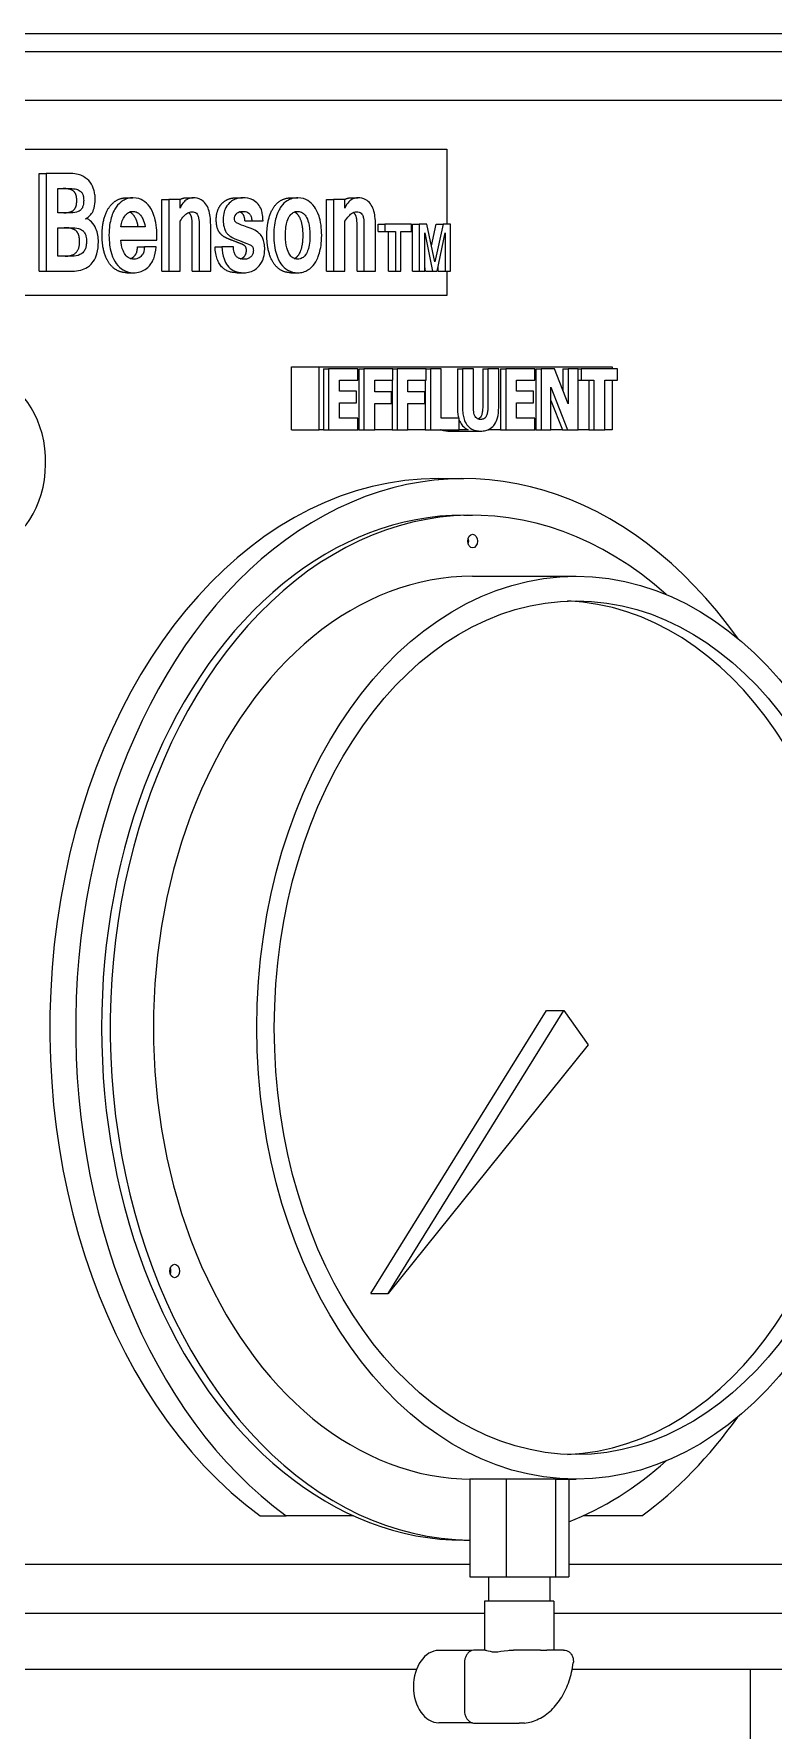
# Model space of a CAD drawing. Header units: inches. Extents: x 20 to 536, y 8 to 344.
# Drawn here: x 133.36 to 137.15, y 122.85 to 131.54 of the extents above; entities that cross this region are included whole.
import ezdxf

# ---------------------------------------------------------------- set-up
doc = ezdxf.new("R2010")
doc.units = ezdxf.units.IN
doc.header["$LTSCALE"] = 16
doc.header["$MEASUREMENT"] = 0
doc.layers.add('Visible (ANSI)', color=7, linetype='Continuous', lineweight=50)

msp = doc.modelspace()

# ---------------------------------------------------------------- linework, layer by layer
at = {"layer": 'Visible (ANSI)', "linetype": 'Continuous', "lineweight": 18}
for p, q in [((137.546191, 131.53516), (128.495224, 131.53516)), ((128.449262, 131.44516), (137.995203, 131.44516)), ((129.045883, 131.195125), (137.398582, 131.195125)), ((130.96833, 130.945125), (135.476135, 130.945125)), ((135.476135, 130.945125), (135.476135, 130.560125)), ((133.388305, 130.320125), (133.388305, 130.820125)), ((133.388305, 130.820125), (133.42366, 130.820125)), ((133.42366, 130.820125), (133.42366, 130.320125)), ((133.551412, 130.820125), (133.42366, 130.820125)), ((133.483421, 130.743202), (133.547118, 130.743202)), ((133.483421, 130.619214), (133.483421, 130.743202)), ((133.833672, 130.695631), (133.869028, 130.695631)), ((134.017096, 130.320125), (134.017096, 130.687534)), ((134.017096, 130.687534), (134.052451, 130.687534)), ((134.11078, 130.687534), (134.052451, 130.687534)), ((134.052451, 130.687534), (134.052451, 130.320125)), ((134.11078, 130.643506), (134.11078, 130.687534)), ((134.141269, 130.695631), (134.176624, 130.695631)), ((134.394472, 130.695631), (134.429827, 130.695631)), ((134.677735, 130.695631), (134.71309, 130.695631)), ((134.861158, 130.687534), (134.896513, 130.687534)), ((134.861158, 130.320125), (134.861158, 130.687534)), ((134.954842, 130.687534), (134.896513, 130.687534)), ((134.896513, 130.687534), (134.896513, 130.320125)), ((134.954842, 130.643506), (134.954842, 130.687534)), ((134.985331, 130.695631), (135.020686, 130.695631)), ((133.551054, 130.619214), (133.483421, 130.619214)), ((133.626601, 130.58887), (133.627516, 130.58887)), ((134.11078, 130.320125), (134.11078, 130.575692)), ((134.442424, 130.578223), (134.477779, 130.578223)), ((134.477779, 130.578223), (134.535392, 130.578223)), ((134.954842, 130.320125), (134.954842, 130.575692)), ((133.483421, 130.542797), (133.551412, 130.542797)), ((133.483421, 130.397048), (133.483421, 130.542797)), ((133.930935, 130.547858), (133.80712, 130.547858)), ((133.991769, 130.478526), (133.991769, 130.503324)), ((134.173117, 130.320125), (134.173117, 130.554437)), ((134.208472, 130.554437), (134.208472, 130.320125)), ((134.267159, 130.320125), (134.267159, 130.556967)), ((135.017179, 130.320125), (135.017179, 130.554437)), ((135.052535, 130.554437), (135.052535, 130.320125)), ((135.111222, 130.320125), (135.111222, 130.556967)), ((135.124352, 130.560125), (135.159708, 130.560125)), ((135.124352, 130.523202), (135.124352, 130.560125)), ((135.124352, 130.523202), (135.159708, 130.523202)), ((135.295919, 130.560125), (135.159708, 130.560125)), ((135.159708, 130.560125), (135.159708, 130.523202)), ((135.159708, 130.523202), (135.213299, 130.523202)), ((135.177943, 130.320125), (135.177943, 130.523202)), ((135.213299, 130.523202), (135.213299, 130.320125)), ((135.241984, 130.523202), (135.295919, 130.523202)), ((135.241984, 130.320125), (135.241984, 130.523202)), ((135.295919, 130.523202), (135.295919, 130.560125)), ((135.30059, 130.560125), (135.335945, 130.560125)), ((135.30059, 130.320125), (135.30059, 130.560125)), ((135.374421, 130.560125), (135.335945, 130.560125)), ((135.335945, 130.560125), (135.335945, 130.320125)), ((135.363428, 130.515915), (135.403621, 130.320125)), ((135.363428, 130.320125), (135.363428, 130.515915)), ((135.415817, 130.368223), (135.374421, 130.560125)), ((135.398285, 130.449498), (135.422544, 130.560125)), ((135.4579, 130.560125), (135.415817, 130.368223)), ((135.422544, 130.560125), (135.4579, 130.560125)), ((135.428184, 130.320125), (135.468549, 130.515915)), ((135.496204, 130.560125), (135.4579, 130.560125)), ((135.468549, 130.515915), (135.468549, 130.320125)), ((135.496204, 130.320125), (135.496204, 130.560125)), ((133.806404, 130.478526), (133.991769, 130.478526)), ((133.892002, 130.444619), (133.927357, 130.444619)), ((133.987117, 130.444619), (133.927357, 130.444619)), ((134.289623, 130.444619), (134.324978, 130.444619)), ((134.383307, 130.444619), (134.324978, 130.444619)), ((133.388305, 130.320125), (133.42366, 130.320125)), ((133.42366, 130.320125), (133.557853, 130.320125)), ((133.557853, 130.397048), (133.483421, 130.397048)), ((134.017096, 130.320125), (134.052451, 130.320125)), ((134.052451, 130.320125), (134.11078, 130.320125)), ((134.173117, 130.320125), (134.208472, 130.320125)), ((134.208472, 130.320125), (134.267159, 130.320125)), ((134.861158, 130.320125), (134.896513, 130.320125)), ((134.896513, 130.320125), (134.954842, 130.320125)), ((135.017179, 130.320125), (135.052535, 130.320125)), ((135.052535, 130.320125), (135.111222, 130.320125)), ((135.177943, 130.320125), (135.213299, 130.320125)), ((135.213299, 130.320125), (135.241984, 130.320125)), ((135.30059, 130.320125), (135.335945, 130.320125)), ((135.335945, 130.320125), (135.363428, 130.320125)), ((135.368266, 130.320125), (135.363428, 130.343693)), ((135.368266, 130.320125), (135.403621, 130.320125)), ((135.403621, 130.320125), (135.428184, 130.320125)), ((135.433194, 130.320125), (135.433194, 130.344425)), ((135.433194, 130.320125), (135.468549, 130.320125)), ((135.468549, 130.320125), (135.496204, 130.320125)), ((135.476135, 130.320125), (135.476135, 130.195125)), ((133.837967, 130.312028), (133.873322, 130.312028)), ((134.402345, 130.312028), (134.4377, 130.312028)), ((134.677735, 130.312028), (134.71309, 130.312028)), ((135.476135, 130.195125), (131.755217, 130.195125)), ((134.680616, 129.830125), (134.822037, 129.830125)), ((134.680616, 129.507625), (134.680616, 129.830125)), ((134.822037, 129.830125), (136.324639, 129.830125)), ((134.822037, 129.507625), (134.822037, 129.830125)), ((134.844994, 129.820625), (134.844994, 129.507625)), ((134.844994, 129.820625), (134.871511, 129.820625)), ((135.021093, 129.820625), (134.871511, 129.820625)), ((134.871511, 129.820625), (134.871511, 129.507625)), ((135.021093, 129.761018), (135.021093, 129.820625)), ((135.025702, 129.820625), (135.025702, 129.507625)), ((135.025702, 129.820625), (135.052219, 129.820625)), ((135.200366, 129.820625), (135.052219, 129.820625)), ((135.052219, 129.820625), (135.052219, 129.507625)), ((135.200366, 129.820625), (135.222524, 129.820625)), ((135.200366, 129.761018), (135.200366, 129.820625)), ((135.370672, 129.820625), (135.222524, 129.820625)), ((135.222524, 129.820625), (135.222524, 129.507625)), ((135.370672, 129.761018), (135.370672, 129.820625)), ((135.370672, 129.820625), (135.39283, 129.820625)), ((135.44843, 129.820625), (135.39283, 129.820625)), ((135.39283, 129.820625), (135.39283, 129.507625)), ((135.44843, 129.567232), (135.44843, 129.820625)), ((135.5307, 129.820625), (135.5307, 129.620752)), ((135.5307, 129.820625), (135.557216, 129.820625)), ((135.612817, 129.820625), (135.557216, 129.820625)), ((135.557216, 129.820625), (135.557216, 129.620752)), ((135.612817, 129.625317), (135.612817, 129.820625)), ((135.660553, 129.820625), (135.660553, 129.625317)), ((135.660553, 129.820625), (135.68707, 129.820625)), ((135.74267, 129.820625), (135.68707, 129.820625)), ((135.68707, 129.820625), (135.68707, 129.625317)), ((135.74267, 129.621005), (135.74267, 129.820625)), ((135.752301, 129.820625), (135.752301, 129.507625)), ((135.752301, 129.820625), (135.778818, 129.820625)), ((135.9284, 129.820625), (135.778818, 129.820625)), ((135.778818, 129.820625), (135.778818, 129.507625)), ((135.9284, 129.761018), (135.9284, 129.820625)), ((135.933009, 129.820625), (135.933009, 129.507625)), ((135.933009, 129.820625), (135.959526, 129.820625)), ((136.027681, 129.820625), (135.959526, 129.820625)), ((135.959526, 129.820625), (135.959526, 129.507625)), ((136.098347, 129.641297), (136.027681, 129.820625)), ((136.07183, 129.820625), (136.07183, 129.708588)), ((136.07183, 129.820625), (136.098347, 129.820625)), ((136.149104, 129.820625), (136.098347, 129.820625)), ((136.098347, 129.820625), (136.098347, 129.641297)), ((136.149104, 129.507625), (136.149104, 129.820625)), ((136.149104, 129.820625), (136.164626, 129.820625)), ((136.351155, 129.820625), (136.164626, 129.820625)), ((136.164626, 129.820625), (136.164626, 129.761018)), ((136.324639, 129.830125), (136.324639, 129.820625)), ((136.351155, 129.761018), (136.351155, 129.820625)), ((134.926752, 129.705977), (134.926752, 129.761018)), ((134.926752, 129.761018), (135.021093, 129.761018)), ((135.01374, 129.705977), (134.926752, 129.705977)), ((135.01374, 129.64637), (135.01374, 129.705977)), ((135.10746, 129.701919), (135.10746, 129.761018)), ((135.10746, 129.761018), (135.200366, 129.761018)), ((135.196008, 129.761018), (135.196008, 129.507625)), ((135.277766, 129.761018), (135.370672, 129.761018)), ((135.277766, 129.701919), (135.277766, 129.761018)), ((135.366313, 129.761018), (135.366313, 129.507625)), ((135.834059, 129.705977), (135.834059, 129.761018)), ((135.834059, 129.761018), (135.9284, 129.761018)), ((135.921046, 129.705977), (135.834059, 129.705977)), ((135.921046, 129.64637), (135.921046, 129.705977)), ((136.010283, 129.507625), (136.010283, 129.725762)), ((136.010283, 129.725762), (136.095656, 129.507625)), ((136.149104, 129.761018), (136.164626, 129.761018)), ((136.164626, 129.761018), (136.230091, 129.761018)), ((136.203574, 129.761018), (136.203574, 129.507625)), ((136.230091, 129.761018), (136.230091, 129.507625)), ((136.285691, 129.507625), (136.285691, 129.761018)), ((136.285691, 129.761018), (136.351155, 129.761018)), ((136.324639, 129.761018), (136.324639, 129.507625)), ((134.926752, 129.567232), (134.926752, 129.64637)), ((134.926752, 129.64637), (135.01374, 129.64637)), ((135.193013, 129.701919), (135.10746, 129.701919)), ((135.10746, 129.507625), (135.10746, 129.642312)), ((135.10746, 129.642312), (135.193013, 129.642312)), ((135.193013, 129.642312), (135.193013, 129.701919)), ((135.363318, 129.701919), (135.277766, 129.701919)), ((135.277766, 129.507625), (135.277766, 129.642312)), ((135.277766, 129.642312), (135.363318, 129.642312)), ((135.363318, 129.642312), (135.363318, 129.701919)), ((135.834059, 129.64637), (135.921046, 129.64637)), ((135.834059, 129.567232), (135.834059, 129.64637)), ((136.010283, 129.658009), (136.06914, 129.507625)), ((135.021093, 129.567232), (134.926752, 129.567232)), ((135.021093, 129.507625), (135.021093, 129.567232)), ((135.540439, 129.567232), (135.44843, 129.567232)), ((135.540439, 129.507625), (135.540439, 129.567232)), ((135.9284, 129.567232), (135.834059, 129.567232)), ((135.9284, 129.507625), (135.9284, 129.567232)), ((134.680616, 129.507625), (134.822037, 129.507625)), ((134.844994, 129.507625), (134.822037, 129.507625)), ((134.844994, 129.507625), (134.871511, 129.507625)), ((134.871511, 129.507625), (135.021093, 129.507625)), ((135.025702, 129.507625), (135.021093, 129.507625)), ((135.025702, 129.507625), (135.052219, 129.507625)), ((135.052219, 129.507625), (135.10746, 129.507625)), ((135.196008, 129.507625), (135.10746, 129.507625)), ((135.196008, 129.507625), (135.222524, 129.507625)), ((135.222524, 129.507625), (135.277766, 129.507625)), ((135.366313, 129.507625), (135.277766, 129.507625)), ((135.366313, 129.507625), (135.39283, 129.507625)), ((135.39283, 129.507625), (135.540439, 129.507625)), ((135.482005, 129.501031), (135.649943, 129.501031)), ((135.58632, 129.507625), (135.540439, 129.507625)), ((135.752301, 129.507625), (135.687472, 129.507625)), ((135.752301, 129.507625), (135.778818, 129.507625)), ((135.778818, 129.507625), (135.9284, 129.507625)), ((135.933009, 129.507625), (135.9284, 129.507625)), ((135.933009, 129.507625), (135.959526, 129.507625)), ((135.959526, 129.507625), (136.010283, 129.507625)), ((136.06914, 129.507625), (136.010283, 129.507625)), ((136.06914, 129.507625), (136.095656, 129.507625)), ((136.095656, 129.507625), (136.149104, 129.507625)), ((136.203574, 129.507625), (136.149104, 129.507625)), ((136.203574, 129.507625), (136.230091, 129.507625)), ((136.230091, 129.507625), (136.285691, 129.507625)), ((136.324639, 129.507625), (136.285691, 129.507625)), ((135.431917, 129.257625), (135.564499, 129.257625)), ((135.564499, 129.070125), (135.608693, 129.070125)), ((135.608693, 128.757625), (136.139023, 128.757625)), ((135.08809, 125.083881), (135.988135, 126.533514)), ((135.176478, 125.083881), (136.076523, 126.533514)), ((135.988135, 126.533514), (136.076523, 126.533514)), ((136.076523, 126.533514), (136.201523, 126.356737)), ((136.201523, 126.356737), (135.176478, 125.083881)), ((135.08809, 125.083881), (135.176478, 125.083881)), ((135.780264, 124.132625), (135.594838, 124.132625)), ((135.594838, 124.132625), (135.594838, 123.632625)), ((136.03356, 124.132625), (135.780264, 124.132625)), ((135.780264, 124.132625), (135.780264, 123.632625)), ((136.03356, 124.132625), (136.03356, 123.632625)), ((136.03356, 124.132625), (136.139023, 124.132625)), ((136.10143, 124.132625), (136.10143, 123.632625)), ((134.520734, 123.945196), (134.653317, 123.945196)), ((134.998383, 123.945196), (134.653317, 123.945196)), ((136.475682, 123.945196), (136.17481, 123.945196)), ((135.564499, 123.820125), (135.594838, 123.820125)), ((135.594838, 123.695196), (131.416897, 123.695196)), ((135.594838, 123.632625), (135.780264, 123.632625)), ((135.691154, 123.632625), (135.691154, 123.507625)), ((135.780264, 123.632625), (136.03356, 123.632625)), ((136.005115, 123.632625), (136.005115, 123.507625)), ((136.03356, 123.632625), (136.10143, 123.632625)), ((137.398582, 123.695196), (136.10143, 123.695196)), ((136.025633, 123.507625), (135.670635, 123.507625)), ((135.670635, 123.507625), (135.670635, 123.257625)), ((136.025633, 123.507625), (136.025633, 123.257625)), ((135.670635, 123.44516), (131.3411, 123.44516)), ((137.995203, 123.44516), (136.025633, 123.44516)), ((135.60622, 123.255385), (135.436434, 123.255385)), ((135.56749, 123.195125), (135.56749, 122.945125)), ((135.673134, 123.257625), (135.620471, 123.257625)), ((135.870191, 123.257625), (135.818452, 123.257625)), ((135.955855, 123.257625), (135.870191, 123.257625)), ((136.074873, 123.257625), (135.989209, 123.257625)), ((131.434911, 123.16016), (135.321946, 123.16016)), ((136.119444, 123.16016), (137.546191, 123.16016)), ((137.032831, 120.53516), (137.032831, 123.16016)), ((135.60622, 122.884866), (135.436434, 122.884866)), ((135.620471, 122.882625), (135.627163, 122.882625)), ((135.627163, 122.882625), (135.848056, 122.882625))]:
    msp.add_line(p, q, dxfattribs=at)
for centre, major_axis, start_param, end_param in [((133.118194, 129.339734), (0, 0.42942), 3.2341876, 6.15298238), ((135.564499, 126.445125), (0, 2.8125), 5.50058137, 8.94884126), ((135.431917, 126.445125), (0, 2.8125), 0, 2.66565596), ((135.608693, 126.445125), (0, -2.625), 2.57741366, 6.2757207), ((135.564499, 126.445125), (0, -2.625), 3.14159265, 6.28318531), ((135.564499, 128.937522), (0, 0.035), 4.24524287, 5.17953509), ((135.608693, 126.445125), (0, -2.3125), 3.14159265, 6.28318531), ((136.050635, 126.445125), (0, -2.186419), 0.02858945, 3.1130032), ((134.038224, 125.198927), (0, 0.035), 4.24524287, 5.17953509), ((135.564499, 126.445125), (0, -2.8125), 0.4759367, 0.78260393), ((135.608693, 126.445125), (0, -2.625), 0.26868215, 0.56417899), ((135.436434, 123.070125), (0, 0.18526), 0, 3.14159265)]:
    msp.add_ellipse(centre, major_axis=major_axis, ratio=0.70710678, start_param=start_param, end_param=end_param, dxfattribs=at)
for centre, major_axis in [((135.608693, 128.937522), (0, -0.035)), ((136.139023, 126.445125), (0, 2.3125)), ((136.139023, 126.445125), (0, 2.186419)), ((134.082418, 125.198927), (0, -0.035))]:
    msp.add_ellipse(centre, major_axis=major_axis, ratio=0.70710678, dxfattribs=at)
for points, degree, knots in [([(133.675585, 130.687534), (133.675585, 130.696208), (133.675027, 130.704831), (133.672626, 130.72151), (133.670855, 130.729423), (133.665067, 130.747847), (133.659306, 130.761879), (133.640431, 130.787096), (133.629045, 130.797397), (133.599828, 130.813364), (133.579297, 130.820125), (133.551412, 130.820125)], 3, [-1.37022204, -1.37022204, -1.37022204, -1.37022204, -1.13367687, -1.13367687, -0.90603204, -0.90603204, -0.58386018, -0.58386018, -0.30050429, -0.30050429, 0, 0, 0, 0]), ([(133.547118, 130.743202), (133.557811, 130.743202), (133.569822, 130.742338), (133.585526, 130.737766), (133.592611, 130.735153), (133.603347, 130.726987), (133.60639, 130.723178), (133.61155, 130.714939), (133.61313, 130.710185), (133.615953, 130.698399), (133.61654, 130.689948), (133.61654, 130.681967)], 3, [-0.217883978, -0.217883978, -0.217883978, -0.217883978, -0.151492323, -0.151492323, -0.118749394, -0.118749394, -0.094641913, -0.094641913, -0.060812242, -0.060812242, 0, 0, 0, 0]), ([(133.61654, 130.681967), (133.61654, 130.675874), (133.616176, 130.669687), (133.614431, 130.658544), (133.613184, 130.653512), (133.609335, 130.643717), (133.606706, 130.639298), (133.600726, 130.632598), (133.596394, 130.628764), (133.578049, 130.620731), (133.564375, 130.619214), (133.551054, 130.619214)], 3, [-0.570946972, -0.570946972, -0.570946972, -0.570946972, -0.453612383, -0.453612383, -0.351244571, -0.351244571, -0.237936486, -0.237936486, -0.143553355, -0.143553355, 0, 0, 0, 0]), ([(133.62656, 130.58885), (133.632482, 130.591723), (133.638247, 130.59534), (133.648515, 130.604061), (133.653035, 130.608965), (133.662769, 130.622995), (133.667107, 130.632547), (133.674096, 130.657301), (133.675585, 130.672461), (133.675585, 130.687534)], 3, [-0.332004447, -0.332004447, -0.332004447, -0.332004447, -0.264558277, -0.264558277, -0.202993513, -0.202993513, -0.114860808, -0.114860808, 0, 0, 0, 0]), ([(133.869028, 130.695631), (133.860185, 130.695631), (133.851392, 130.694519), (133.833294, 130.689449), (133.825323, 130.685647), (133.804954, 130.673247), (133.792926, 130.661934), (133.77425, 130.635265), (133.764837, 130.61802), (133.751284, 130.570795), (133.746286, 130.542464), (133.746286, 130.50383)], 3, [-1.49193162, -1.49193162, -1.49193162, -1.49193162, -1.29030138, -1.29030138, -1.0712515, -1.0712515, -0.64119148, -0.64119148, -0.29439022, -0.29439022, 0, 0, 0, 0]), ([(133.991769, 130.503324), (133.991769, 130.5208), (133.990755, 130.538329), (133.985515, 130.575877), (133.98144, 130.590766), (133.971293, 130.622516), (133.962792, 130.638208), (133.944684, 130.663847), (133.933038, 130.674594), (133.908461, 130.688884), (133.891965, 130.695631), (133.869028, 130.695631)], 3, [-0.953742878, -0.953742878, -0.953742878, -0.953742878, -0.864238922, -0.864238922, -0.757751945, -0.757751945, -0.52950742, -0.52950742, -0.247180323, -0.247180323, 0, 0, 0, 0]), ([(134.176624, 130.695631), (134.168115, 130.695631), (134.159636, 130.694171), (134.14393, 130.687349), (134.136955, 130.682395), (134.122479, 130.666968), (134.11598, 130.655923), (134.11078, 130.643506)], 3, [-0.286997863, -0.286997863, -0.286997863, -0.286997863, -0.195305384, -0.195305384, -0.109970073, -0.109970073, 0, 0, 0, 0]), ([(134.267159, 130.556967), (134.267159, 130.571288), (134.266435, 130.585902), (134.262954, 130.612035), (134.260472, 130.623942), (134.25294, 130.646445), (134.247913, 130.656705), (134.234553, 130.67463), (134.226529, 130.681427), (134.204722, 130.693201), (134.190464, 130.695631), (134.176624, 130.695631)], 3, [-0.549838036, -0.549838036, -0.549838036, -0.549838036, -0.440760651, -0.440760651, -0.347374274, -0.347374274, -0.251258835, -0.251258835, -0.149149172, -0.149149172, 0, 0, 0, 0]), ([(134.429827, 130.695631), (134.419755, 130.695631), (134.409685, 130.694298), (134.388624, 130.687615), (134.379966, 130.682467), (134.367282, 130.673553), (134.358321, 130.665998), (134.343068, 130.64341), (134.338829, 130.632503), (134.332683, 130.611618), (134.331061, 130.598657), (134.331061, 130.585308)], 3, [-0.380184833, -0.380184833, -0.380184833, -0.380184833, -0.319898495, -0.319898495, -0.251008997, -0.251008997, -0.172372504, -0.172372504, -0.101722902, -0.101722902, 0, 0, 0, 0]), ([(134.535392, 130.578223), (134.535209, 130.588249), (134.534459, 130.598321), (134.531524, 130.616938), (134.529491, 130.625512), (134.522696, 130.644957), (134.517368, 130.65481), (134.502554, 130.673069), (134.493035, 130.680088), (134.466219, 130.693081), (134.447429, 130.695631), (134.429827, 130.695631)], 3, [-0.545887419, -0.545887419, -0.545887419, -0.545887419, -0.469637173, -0.469637173, -0.400904814, -0.400904814, -0.30477701, -0.30477701, -0.189676686, -0.189676686, 0, 0, 0, 0]), ([(134.71309, 130.695631), (134.70369, 130.695631), (134.694315, 130.694505), (134.674777, 130.689156), (134.666349, 130.685058), (134.64738, 130.673499), (134.636411, 130.663096), (134.618662, 130.637587), (134.609229, 130.620059), (134.595735, 130.573307), (134.590348, 130.544597), (134.590348, 130.50383)], 3, [-1.56801299, -1.56801299, -1.56801299, -1.56801299, -1.35973826, -1.35973826, -1.12707481, -1.12707481, -0.69333235, -0.69333235, -0.31064426, -0.31064426, 0, 0, 0, 0]), ([(134.835832, 130.50383), (134.835832, 130.521268), (134.834821, 130.538774), (134.829613, 130.575945), (134.825589, 130.590692), (134.814478, 130.625262), (134.80521, 130.640536), (134.788747, 130.663847), (134.7771, 130.674594), (134.752523, 130.688884), (134.736027, 130.695631), (134.71309, 130.695631)], 3, [-0.854658685, -0.854658685, -0.854658685, -0.854658685, -0.788718433, -0.788718433, -0.711388555, -0.711388555, -0.52950742, -0.52950742, -0.247180323, -0.247180323, 0, 0, 0, 0]), ([(135.020686, 130.695631), (135.012178, 130.695631), (135.003698, 130.694171), (134.987992, 130.687349), (134.981017, 130.682395), (134.966541, 130.666968), (134.960042, 130.655923), (134.954842, 130.643506)], 3, [-0.286997863, -0.286997863, -0.286997863, -0.286997863, -0.195305384, -0.195305384, -0.109970073, -0.109970073, 0, 0, 0, 0]), ([(135.111222, 130.556967), (135.111222, 130.571288), (135.110497, 130.585902), (135.107016, 130.612035), (135.104534, 130.623942), (135.097002, 130.646445), (135.091975, 130.656705), (135.078615, 130.67463), (135.070592, 130.681427), (135.048784, 130.693201), (135.034527, 130.695631), (135.020686, 130.695631)], 3, [-0.549838036, -0.549838036, -0.549838036, -0.549838036, -0.440760651, -0.440760651, -0.347374274, -0.347374274, -0.251258835, -0.251258835, -0.149149172, -0.149149172, 0, 0, 0, 0]), ([(133.692046, 130.469923), (133.692046, 130.481694), (133.691009, 130.493284), (133.686877, 130.516381), (133.683886, 130.527017), (133.6744, 130.549092), (133.666856, 130.561761), (133.648244, 130.580999), (133.642813, 130.58428), (133.635279, 130.587938), (133.630968, 130.589033), (133.62656, 130.58885)], 3, [-0.236404936, -0.236404936, -0.236404936, -0.236404936, -0.1893821, -0.1893821, -0.141231453, -0.141231453, -0.08584592, -0.08584592, -0.047520192, -0.047520192, 0, 0, 0, 0]), ([(133.80712, 130.547858), (133.80842, 130.558424), (133.81066, 130.568646), (133.817413, 130.587317), (133.821676, 130.595429), (133.8326, 130.610303), (133.838736, 130.616009), (133.852942, 130.624355), (133.860875, 130.626299), (133.869028, 130.626299)], 3, [-0.311667492, -0.311667492, -0.311667492, -0.311667492, -0.237050543, -0.237050543, -0.16576507, -0.16576507, -0.087852602, -0.087852602, 0, 0, 0, 0]), ([(133.89558, 130.547858), (133.89057, 130.581765), (133.864105, 130.617565), (133.851326, 130.622873)], 2, [0, 0, 0, 1, 1.60772218, 1.60772218, 1.60772218]), ([(133.869028, 130.626299), (133.874832, 130.626299), (133.880583, 130.625321), (133.891504, 130.620944), (133.896496, 130.617733), (133.909749, 130.60545), (133.915707, 130.595053), (133.925041, 130.575734), (133.928812, 130.562233), (133.930935, 130.547858)], 3, [-0.251457438, -0.251457438, -0.251457438, -0.251457438, -0.21404187, -0.21404187, -0.178283825, -0.178283825, -0.111899249, -0.111899249, 0, 0, 0, 0]), ([(134.11078, 130.575692), (134.116708, 130.585388), (134.123306, 130.59473), (134.136501, 130.609154), (134.143091, 130.614862), (134.156612, 130.622309), (134.163283, 130.624275), (134.170183, 130.624275)], 3, [-0.254147783, -0.254147783, -0.254147783, -0.254147783, -0.156374809, -0.156374809, -0.074354364, -0.074354364, 0, 0, 0, 0]), ([(134.173117, 130.554437), (134.173117, 130.593911), (134.160105, 130.616443), (134.153052, 130.620235)], 2, [0, 0, 0, 1, 1.48411239, 1.48411239, 1.48411239]), ([(134.170183, 130.624275), (134.174556, 130.624275), (134.179061, 130.62377), (134.186987, 130.621203), (134.190554, 130.619347), (134.196799, 130.613784), (134.198857, 130.610732), (134.202761, 130.603384), (134.204415, 130.597614), (134.207752, 130.580875), (134.208472, 130.567546), (134.208472, 130.554437)], 3, [-0.243715019, -0.243715019, -0.243715019, -0.243715019, -0.209104446, -0.209104446, -0.179401679, -0.179401679, -0.150757457, -0.150757457, -0.099891353, -0.099891353, 0, 0, 0, 0]), ([(134.331061, 130.585308), (134.331061, 130.575486), (134.331641, 130.565402), (134.334365, 130.548707), (134.336254, 130.540722), (134.344514, 130.521012), (134.350463, 130.514032), (134.360027, 130.50395), (134.37056, 130.492707), (134.415513, 130.476502)], 3, [-1.28758631, -1.28758631, -1.28758631, -1.28758631, -1.00763885, -1.00763885, -0.79953504, -0.79953504, -0.49991727, -0.49991727, 0, 0, 0, 0]), ([(134.454161, 130.545834), (134.429255, 130.554287), (134.416134, 130.559535), (134.400707, 130.567152), (134.397029, 130.569627), (134.393414, 130.573059), (134.392301, 130.57429), (134.391067, 130.57636), (134.390701, 130.577132), (134.389371, 130.581835), (134.389391, 130.586204), (134.389391, 130.590368)], 3, [-0.131420243, -0.131420243, -0.131420243, -0.131420243, -0.085737183, -0.085737183, -0.052375851, -0.052375851, -0.038599816, -0.038599816, -0.031728135, -0.031728135, 0, 0, 0, 0]), ([(134.389391, 130.590368), (134.389391, 130.592529), (134.389539, 130.594676), (134.390181, 130.598814), (134.390654, 130.600765), (134.39249, 130.606133), (134.394198, 130.609133), (134.399423, 130.615692), (134.403415, 130.618672), (134.415393, 130.624998), (134.424534, 130.626299), (134.433048, 130.626299)], 3, [-0.199332402, -0.199332402, -0.199332402, -0.199332402, -0.182867861, -0.182867861, -0.167049192, -0.167049192, -0.137423155, -0.137423155, -0.091748754, -0.091748754, 0, 0, 0, 0]), ([(134.433048, 130.626299), (134.441611, 130.626299), (134.450026, 130.624847), (134.46095, 130.618708), (134.464422, 130.615871), (134.470313, 130.608387), (134.472578, 130.604029), (134.476428, 130.592548), (134.477459, 130.585396), (134.477779, 130.578223)], 3, [-0.223385569, -0.223385569, -0.223385569, -0.223385569, -0.140059831, -0.140059831, -0.096765916, -0.096765916, -0.05477189, -0.05477189, 0, 0, 0, 0]), ([(134.650467, 130.50383), (134.650467, 130.517313), (134.651091, 130.531292), (134.654604, 130.558278), (134.657197, 130.568458), (134.66394, 130.589613), (134.668765, 130.598168), (134.679058, 130.61275), (134.685064, 130.617407), (134.697273, 130.624498), (134.705106, 130.626299), (134.71309, 130.626299)], 3, [-0.22807944, -0.22807944, -0.22807944, -0.22807944, -0.205294754, -0.205294754, -0.181748055, -0.181748055, -0.142221383, -0.142221383, -0.086038211, -0.086038211, 0, 0, 0, 0]), ([(134.740358, 130.50383), (134.740358, 130.535206), (134.730696, 130.581259), (134.714235, 130.611623), (134.699147, 130.621292), (134.695293, 130.622883)], 2, [0, 0, 0, 1, 2, 3, 3.31762255, 3.31762255, 3.31762255]), ([(134.71309, 130.626299), (134.717491, 130.626299), (134.721865, 130.625723), (134.731573, 130.622874), (134.735575, 130.620609), (134.744363, 130.614963), (134.74972, 130.609353), (134.760476, 130.592914), (134.764905, 130.581574), (134.773275, 130.550796), (134.775713, 130.529577), (134.775713, 130.50383)], 3, [-0.485256347, -0.485256347, -0.485256347, -0.485256347, -0.453784115, -0.453784115, -0.414355835, -0.414355835, -0.320828378, -0.320828378, -0.196193606, -0.196193606, 0, 0, 0, 0]), ([(134.954842, 130.575692), (134.96077, 130.585388), (134.967368, 130.59473), (134.980563, 130.609154), (134.987153, 130.614862), (135.000674, 130.622309), (135.007345, 130.624275), (135.014245, 130.624275)], 3, [-0.254147783, -0.254147783, -0.254147783, -0.254147783, -0.156374809, -0.156374809, -0.074354364, -0.074354364, 0, 0, 0, 0]), ([(135.017179, 130.554437), (135.017179, 130.593911), (135.004168, 130.616443), (134.997114, 130.620235)], 2, [0, 0, 0, 1, 1.48411239, 1.48411239, 1.48411239]), ([(135.014245, 130.624275), (135.018618, 130.624275), (135.023123, 130.62377), (135.03105, 130.621203), (135.034616, 130.619347), (135.040861, 130.613784), (135.042919, 130.610732), (135.046823, 130.603384), (135.048477, 130.597614), (135.051814, 130.580875), (135.052535, 130.567546), (135.052535, 130.554437)], 3, [-0.243715019, -0.243715019, -0.243715019, -0.243715019, -0.209104446, -0.209104446, -0.179401679, -0.179401679, -0.150757457, -0.150757457, -0.099891353, -0.099891353, 0, 0, 0, 0]), ([(133.551412, 130.542797), (133.563952, 130.542797), (133.578516, 130.541811), (133.594577, 130.536877), (133.603399, 130.534029), (133.613791, 130.526025), (133.617881, 130.522371), (133.625053, 130.510546), (133.626849, 130.504631), (133.630136, 130.490351), (133.630854, 130.47987), (133.630854, 130.469923)], 3, [-0.627216897, -0.627216897, -0.627216897, -0.627216897, -0.26355814, -0.26355814, -0.153530989, -0.153530989, -0.114232774, -0.114232774, -0.075797609, -0.075797609, 0, 0, 0, 0]), ([(133.746286, 130.50383), (133.746286, 130.487066), (133.747213, 130.470175), (133.750945, 130.442833), (133.75361, 130.427716), (133.76676, 130.385969), (133.77625, 130.370018), (133.793869, 130.34514), (133.806004, 130.333943), (133.831359, 130.319262), (133.848711, 130.312028), (133.873322, 130.312028)], 3, [-1.15207317, -1.15207317, -1.15207317, -1.15207317, -0.93289171, -0.93289171, -0.78803686, -0.78803686, -0.5752915, -0.5752915, -0.26521632, -0.26521632, 0, 0, 0, 0]), ([(134.543981, 130.431967), (134.543981, 130.442265), (134.543303, 130.452698), (134.539603, 130.474065), (134.536786, 130.482056), (134.529093, 130.499639), (134.522782, 130.506855), (134.513306, 130.51649), (134.500461, 130.530071), (134.454161, 130.545834)], 3, [-1.26579165, -1.26579165, -1.26579165, -1.26579165, -1.09964579, -1.09964579, -0.91097669, -0.91097669, -0.51319308, -0.51319308, 0, 0, 0, 0]), ([(134.590348, 130.50383), (134.590348, 130.486408), (134.59131, 130.468843), (134.596169, 130.433325), (134.599765, 130.419052), (134.610951, 130.383673), (134.619881, 130.368253), (134.637141, 130.343832), (134.648822, 130.333054), (134.678209, 130.315985), (134.695473, 130.312028), (134.71309, 130.312028)], 3, [-0.559807611, -0.559807611, -0.559807611, -0.559807611, -0.508752242, -0.508752242, -0.453813618, -0.453813618, -0.343491309, -0.343491309, -0.189844967, -0.189844967, 0, 0, 0, 0]), ([(134.71309, 130.38136), (134.708506, 130.38136), (134.70392, 130.381925), (134.694048, 130.384814), (134.69007, 130.387095), (134.680877, 130.393266), (134.67524, 130.399448), (134.666069, 130.413832), (134.661118, 130.423707), (134.653183, 130.455527), (134.650467, 130.475664), (134.650467, 130.50383)], 3, [-0.87203894, -0.87203894, -0.87203894, -0.87203894, -0.787716776, -0.787716776, -0.686621698, -0.686621698, -0.437031514, -0.437031514, -0.214626715, -0.214626715, 0, 0, 0, 0]), ([(134.695293, 130.384679), (134.699272, 130.386295), (134.714235, 130.396036), (134.730696, 130.425895), (134.740358, 130.472453), (134.740358, 130.50383)], 2, [0.67255323, 0.67255323, 0.67255323, 1, 2, 3, 4, 4, 4]), ([(134.71309, 130.312028), (134.722314, 130.312028), (134.731503, 130.313141), (134.750974, 130.318452), (134.759334, 130.322564), (134.778197, 130.333924), (134.789329, 130.344471), (134.807298, 130.370241), (134.816898, 130.387937), (134.830485, 130.434996), (134.835832, 130.463629), (134.835832, 130.50383)], 3, [-1.52764829, -1.52764829, -1.52764829, -1.52764829, -1.33812293, -1.33812293, -1.12021306, -1.12021306, -0.68610543, -0.68610543, -0.3063334, -0.3063334, 0, 0, 0, 0]), ([(134.775713, 130.50383), (134.775713, 130.490265), (134.775036, 130.476338), (134.77126, 130.448455), (134.768413, 130.437912), (134.763532, 130.422694), (134.759535, 130.412499), (134.747225, 130.395054), (134.741285, 130.390354), (134.728917, 130.383164), (134.721079, 130.38136), (134.71309, 130.38136)], 3, [-0.322924908, -0.322924908, -0.322924908, -0.322924908, -0.268030343, -0.268030343, -0.208102325, -0.208102325, -0.144086963, -0.144086963, -0.086096364, -0.086096364, 0, 0, 0, 0]), ([(133.557853, 130.320125), (133.572371, 130.320125), (133.587209, 130.321559), (133.613651, 130.328474), (133.625698, 130.333397), (133.650888, 130.350033), (133.660008, 130.360701), (133.674096, 130.380917), (133.680229, 130.394274), (133.689961, 130.428538), (133.692046, 130.449247), (133.692046, 130.469923)], 3, [-0.534957751, -0.534957751, -0.534957751, -0.534957751, -0.44787355, -0.44787355, -0.373731161, -0.373731161, -0.28123866, -0.28123866, -0.157548974, -0.157548974, 0, 0, 0, 0]), ([(133.630854, 130.469923), (133.630854, 130.463888), (133.630479, 130.457829), (133.628759, 130.446561), (133.627514, 130.441378), (133.623284, 130.429631), (133.619949, 130.423746), (133.610418, 130.412305), (133.604004, 130.407786), (133.584993, 130.398768), (133.5708, 130.397048), (133.557853, 130.397048)], 3, [-0.361217471, -0.361217471, -0.361217471, -0.361217471, -0.315406386, -0.315406386, -0.273717942, -0.273717942, -0.215356644, -0.215356644, -0.139521638, -0.139521638, 0, 0, 0, 0]), ([(133.873322, 130.38136), (133.864823, 130.38136), (133.8564, 130.38312), (133.84329, 130.390323), (133.836402, 130.395252), (133.825241, 130.41045), (133.819437, 130.419732), (133.812143, 130.443626), (133.807515, 130.460205), (133.806404, 130.478526)], 3, [-1.96156648, -1.96156648, -1.96156648, -1.96156648, -1.05825772, -1.05825772, -0.46701751, -0.46701751, -0.14011971, -0.14011971, 0, 0, 0, 0]), ([(133.855435, 130.384338), (133.856544, 130.384722), (133.86731, 130.388951), (133.88234, 130.403121), (133.891286, 130.422352), (133.892002, 130.444619)], 2, [0.88572489, 0.88572489, 0.88572489, 1, 2, 3, 4, 4, 4]), ([(133.873322, 130.312028), (133.883734, 130.312028), (133.894089, 130.313367), (133.912299, 130.318612), (133.922133, 130.322424), (133.940319, 130.334301), (133.950892, 130.342685), (133.968565, 130.368037), (133.973223, 130.378849), (133.981634, 130.400339), (133.985275, 130.421453), (133.987117, 130.444619)], 3, [-0.510586724, -0.510586724, -0.510586724, -0.510586724, -0.395857325, -0.395857325, -0.305816844, -0.305816844, -0.233792858, -0.233792858, -0.177640706, -0.177640706, 0, 0, 0, 0]), ([(133.927357, 130.444619), (133.927009, 130.43378), (133.925967, 130.424354), (133.92363, 130.416487), (133.921881, 130.410717), (133.912671, 130.397751), (133.907047, 130.392639), (133.89436, 130.385165), (133.884911, 130.38136), (133.873322, 130.38136)], 3, [-1.35675121, -1.35675121, -1.35675121, -1.35675121, -0.38738366, -0.38738366, -0.25082013, -0.25082013, -0.12489258, -0.12489258, 0, 0, 0, 0]), ([(134.324978, 130.444619), (134.325895, 130.423395), (134.328875, 130.402002), (134.339853, 130.369762), (134.34578, 130.358224), (134.361968, 130.337358), (134.372069, 130.32937), (134.400226, 130.314929), (134.419427, 130.312028), (134.4377, 130.312028)], 3, [-0.594380343, -0.594380343, -0.594380343, -0.594380343, -0.432514362, -0.432514362, -0.322211878, -0.322211878, -0.196916309, -0.196916309, 0, 0, 0, 0]), ([(134.437342, 130.38136), (134.431646, 130.38136), (134.425817, 130.381902), (134.415456, 130.384519), (134.41073, 130.38638), (134.402005, 130.39196), (134.398059, 130.395605), (134.391304, 130.405165), (134.388741, 130.41078), (134.384398, 130.425746), (134.383413, 130.435251), (134.383307, 130.444619)], 3, [-0.287669746, -0.287669746, -0.287669746, -0.287669746, -0.226284129, -0.226284129, -0.174290962, -0.174290962, -0.123175282, -0.123175282, -0.071392159, -0.071392159, 0, 0, 0, 0]), ([(134.415513, 130.476502), (134.45396, 130.461894), (134.461088, 130.458758), (134.470561, 130.454207), (134.475241, 130.451417), (134.480242, 130.446583), (134.481662, 130.444945), (134.483368, 130.441947), (134.484146, 130.440277), (134.485449, 130.433918), (134.485652, 130.429966), (134.485652, 130.426401)], 3, [-0.257258169, -0.257258169, -0.257258169, -0.257258169, -0.188139614, -0.188139614, -0.088980101, -0.088980101, -0.05025383, -0.05025383, -0.027166149, -0.027166149, 0, 0, 0, 0]), ([(134.41976, 130.383434), (134.431653, 130.386583), (134.450296, 130.407676), (134.450296, 130.426401)], 2, [0.39697095, 0.39697095, 0.39697095, 1, 2, 2, 2]), ([(134.485652, 130.426401), (134.485652, 130.423389), (134.485426, 130.420407), (134.484463, 130.414605), (134.48375, 130.411858), (134.480906, 130.403968), (134.478181, 130.399488), (134.472684, 130.392872), (134.468884, 130.388933), (134.454353, 130.382399), (134.445469, 130.38136), (134.437342, 130.38136)], 3, [-0.374073525, -0.374073525, -0.374073525, -0.374073525, -0.320709979, -0.320709979, -0.268475703, -0.268475703, -0.163784914, -0.163784914, -0.087573633, -0.087573633, 0, 0, 0, 0]), ([(134.4377, 130.312028), (134.44792, 130.312028), (134.458141, 130.313307), (134.479386, 130.319627), (134.488181, 130.324454), (134.504464, 130.335171), (134.513616, 130.343606), (134.530353, 130.366934), (134.535192, 130.379737), (134.542064, 130.402987), (134.543981, 130.417213), (134.543981, 130.431967)], 3, [-0.343256409, -0.343256409, -0.343256409, -0.343256409, -0.303581547, -0.303581547, -0.258977781, -0.258977781, -0.192017911, -0.192017911, -0.112431426, -0.112431426, 0, 0, 0, 0]), ([(135.5307, 129.620752), (135.5307, 129.610246), (135.531274, 129.599647), (135.533705, 129.581773), (135.535178, 129.57436), (135.537199, 129.567232)], 3, [-0.821877976, -0.821877976, -0.821877976, -0.821877976, -0.654433498, -0.654433498, -0.531830613, -0.531830613, -0.531830613, -0.531830613]), ([(135.557216, 129.620752), (135.557216, 129.610246), (135.557791, 129.599647), (135.560447, 129.580114), (135.562363, 129.571111), (135.568778, 129.551317), (135.573744, 129.541381), (135.584859, 129.526652), (135.592692, 129.517887), (135.619416, 129.503607), (135.634941, 129.501031), (135.649943, 129.501031)], 3, [-0.821877976, -0.821877976, -0.821877976, -0.821877976, -0.654433498, -0.654433498, -0.504909579, -0.504909579, -0.307478412, -0.307478412, -0.16166829, -0.16166829, 0, 0, 0, 0]), ([(135.649943, 129.560638), (135.646233, 129.560638), (135.642456, 129.561061), (135.635689, 129.563103), (135.632631, 129.56456), (135.626823, 129.568988), (135.624228, 129.57194), (135.620113, 129.578984), (135.617812, 129.584053), (135.613553, 129.602394), (135.612817, 129.614322), (135.612817, 129.625317)], 3, [-0.357819749, -0.357819749, -0.357819749, -0.357819749, -0.281802872, -0.281802872, -0.21609433, -0.21609433, -0.146681317, -0.146681317, -0.083787292, -0.083787292, 0, 0, 0, 0]), ([(135.660553, 129.625317), (135.660553, 129.617747), (135.66022, 129.609879), (135.658537, 129.596399), (135.657354, 129.590297), (135.653759, 129.57963), (135.651689, 129.575731), (135.646628, 129.56897), (135.643432, 129.566283), (135.638846, 129.56382), (135.63776, 129.563326), (135.636657, 129.5629)], 3, [-0.217363441, -0.217363441, -0.217363441, -0.217363441, -0.17163752, -0.17163752, -0.134758966, -0.134758966, -0.100390194, -0.100390194, -0.059831536, -0.059831536, -0.047587311, -0.047587311, -0.047587311, -0.047587311]), ([(135.68707, 129.625317), (135.68707, 129.617747), (135.686736, 129.609879), (135.685054, 129.596399), (135.683871, 129.590297), (135.680276, 129.57963), (135.678205, 129.575731), (135.673145, 129.56897), (135.669948, 129.566283), (135.661229, 129.561601), (135.655495, 129.560638), (135.649943, 129.560638)], 3, [-0.217363441, -0.217363441, -0.217363441, -0.217363441, -0.17163752, -0.17163752, -0.134758966, -0.134758966, -0.100390194, -0.100390194, -0.059831536, -0.059831536, 0, 0, 0, 0]), ([(135.649943, 129.501031), (135.658905, 129.501031), (135.668011, 129.501918), (135.684496, 129.506114), (135.692061, 129.509117), (135.709416, 129.519948), (135.716467, 129.527875), (135.728036, 129.544735), (135.732897, 129.555711), (135.74097, 129.584743), (135.74267, 129.603008), (135.74267, 129.621005)], 3, [-0.433604472, -0.433604472, -0.433604472, -0.433604472, -0.370673963, -0.370673963, -0.316022801, -0.316022801, -0.237534002, -0.237534002, -0.137141706, -0.137141706, 0, 0, 0, 0]), ([(135.540439, 129.557344), (135.543865, 129.548215), (135.548238, 129.540043), (135.558343, 129.526652), (135.566175, 129.517887), (135.581298, 129.509806), (135.583792, 129.508647), (135.58632, 129.507625)], 3, [-0.473729367, -0.473729367, -0.473729367, -0.473729367, -0.307478412, -0.307478412, -0.16166829, -0.16166829, -0.133487705, -0.133487705, -0.133487705, -0.133487705]), ([(135.620471, 123.257625), (135.615242, 123.257625), (135.610026, 123.256714), (135.600119, 123.253288), (135.59548, 123.250709), (135.586796, 123.244109), (135.582927, 123.239944), (135.576341, 123.230649), (135.573725, 123.22546), (135.569853, 123.214738), (135.568596, 123.209197), (135.567648, 123.200785), (135.56749, 123.197955), (135.56749, 123.195125)], 3, [1.57079633, 1.57079633, 1.57079633, 1.57079633, 1.8106307, 1.8106307, 2.06387144, 2.06387144, 2.35521412, 2.35521412, 2.66937339, 2.66937339, 2.98353265, 2.98353265, 3.14159265, 3.14159265, 3.14159265, 3.14159265]), ([(135.673134, 123.257625), (135.674829, 123.257628), (135.677397, 123.256806), (135.689572, 123.252793), (135.704126, 123.248347), (135.722623, 123.248347), (135.74112, 123.248347), (135.764203, 123.252793), (135.798521, 123.256806), (135.80848, 123.257628), (135.818452, 123.257625)], 3, [2.000751798, 2.000751798, 2.000751798, 2.000751798, 2.079672535, 2.079672535, 2.279000165, 2.279000165, 2.279000165, 2.478327794, 2.478327794, 2.557248531, 2.557248531, 2.557248531, 2.557248531]), ([(135.873942, 122.883529), (135.899096, 122.885909), (135.9239, 122.89303), (135.970639, 122.915758), (135.99258, 122.931338), (136.03228, 122.969381), (136.05005, 122.991842), (136.080574, 123.041975), (136.09333, 123.069648), (136.113219, 123.128395), (136.12035, 123.159467), (136.12449, 123.19125)], 3, [3.20841338, 3.20841338, 3.20841338, 3.20841338, 3.47277545, 3.47277545, 3.73713752, 3.73713752, 4.00149959, 4.00149959, 4.26586166, 4.26586166, 4.53022373, 4.53022373, 4.53022373, 4.53022373]), ([(135.955855, 123.257625), (135.962244, 123.257667), (135.968244, 123.257584), (135.973645, 123.257584), (135.979046, 123.257584), (135.984296, 123.257667), (135.989209, 123.257625)], 3, [1.118517942, 1.118517942, 1.118517942, 1.118517942, 1.176718059, 1.176718059, 1.176718059, 1.234918175, 1.234918175, 1.234918175, 1.234918175]), ([(136.074873, 123.257625), (136.080102, 123.257625), (136.085439, 123.256702), (136.09534, 123.253175), (136.099855, 123.250616), (136.108207, 123.244074), (136.111895, 123.239974), (136.118239, 123.230571), (136.120734, 123.225065), (136.124093, 123.213729), (136.124941, 123.207916), (136.12516, 123.198484), (136.124957, 123.194834), (136.12449, 123.19125)], 3, [0, 0, 0, 0, 0.019797808, 0.019797808, 0.039705899, 0.039705899, 0.061806533, 0.061806533, 0.0874078, 0.0874078, 0.11334431, 0.11334431, 0.12968255, 0.12968255, 0.12968255, 0.12968255]), ([(135.56749, 122.945125), (135.56749, 122.939501), (135.568111, 122.933875), (135.570643, 122.922854), (135.572553, 122.917455), (135.577836, 122.907171), (135.581214, 122.902275), (135.589714, 122.893542), (135.59487, 122.889701), (135.605833, 122.884663), (135.611391, 122.883167), (135.618214, 122.882667), (135.619342, 122.882625), (135.620471, 122.882625)], 3, [3.14159265, 3.14159265, 3.14159265, 3.14159265, 3.45575192, 3.45575192, 3.76991118, 3.76991118, 4.08407045, 4.08407045, 4.39822972, 4.39822972, 4.66062317, 4.66062317, 4.71238898, 4.71238898, 4.71238898, 4.71238898]), ([(135.873942, 122.883529), (135.872388, 122.883382), (135.870779, 122.883257), (135.867468, 122.883047), (135.865766, 122.882961), (135.86231, 122.882823), (135.860561, 122.88277), (135.85701, 122.882691), (135.855219, 122.882665), (135.851631, 122.882632), (135.849831, 122.882625), (135.848056, 122.882625)], 3, [0, 0, 0, 0, 0.0129633587, 0.0129633587, 0.0259267175, 0.0259267175, 0.0388900762, 0.0388900762, 0.051853435, 0.051853435, 0.0648167937, 0.0648167937, 0.0648167937, 0.0648167937])]:
    msp.add_open_spline(points, degree=degree, knots=knots, dxfattribs=at)
for points in [[(133.581185, 130.681967), (133.581185, 130.698162), (133.574743, 130.719923), (133.558998, 130.735105), (133.531802, 130.743202), (133.511762, 130.743202)], [(133.515699, 130.619214), (133.551126, 130.619214), (133.581185, 130.648061), (133.581185, 130.681967)], [(133.710931, 130.50383), (133.710931, 130.547858), (133.728465, 130.618708), (133.761029, 130.668304), (133.806834, 130.695631), (133.833672, 130.695631)], [(134.110019, 130.687534), (134.123921, 130.695631), (134.141269, 130.695631)], [(134.295706, 130.585308), (134.295706, 130.609599), (134.31002, 130.650085), (134.336143, 130.678931), (134.372643, 130.695631), (134.394472, 130.695631)], [(134.554993, 130.50383), (134.554993, 130.54887), (134.572527, 130.619721), (134.604376, 130.669822), (134.65018, 130.695631), (134.677735, 130.695631)], [(134.954082, 130.687534), (134.967983, 130.695631), (134.985331, 130.695631)], [(134.380158, 130.476502), (134.361908, 130.483081), (134.329344, 130.498769), (134.306799, 130.523061), (134.295706, 130.558992), (134.295706, 130.585308)], [(134.442424, 130.578223), (134.440762, 130.615427), (134.414885, 130.623841)], [(133.595499, 130.469923), (133.595499, 130.489154), (133.588342, 130.515976), (133.571165, 130.533182), (133.540032, 130.542797), (133.516056, 130.542797)], [(133.837967, 130.312028), (133.809697, 130.312028), (133.762819, 130.337838), (133.729181, 130.387939), (133.710931, 130.458283), (133.710931, 130.50383)], [(134.677735, 130.312028), (134.65018, 130.312028), (134.604734, 130.337838), (134.572527, 130.387433), (134.554993, 130.458283), (134.554993, 130.50383)], [(133.522498, 130.397048), (133.595499, 130.397048), (133.595499, 130.469923)], [(134.402345, 130.312028), (134.295348, 130.312028), (134.289623, 130.444619)], [(134.450296, 130.426401), (134.450296, 130.436016), (134.44636, 130.446138), (134.433477, 130.455753), (134.404134, 130.467393), (134.380158, 130.476502)], [(135.482005, 129.501031), (135.461217, 129.501031), (135.444899, 129.507625)]]:
    msp.add_open_spline(points, degree=2, dxfattribs=at)

doc.saveas('drawing.dxf')
